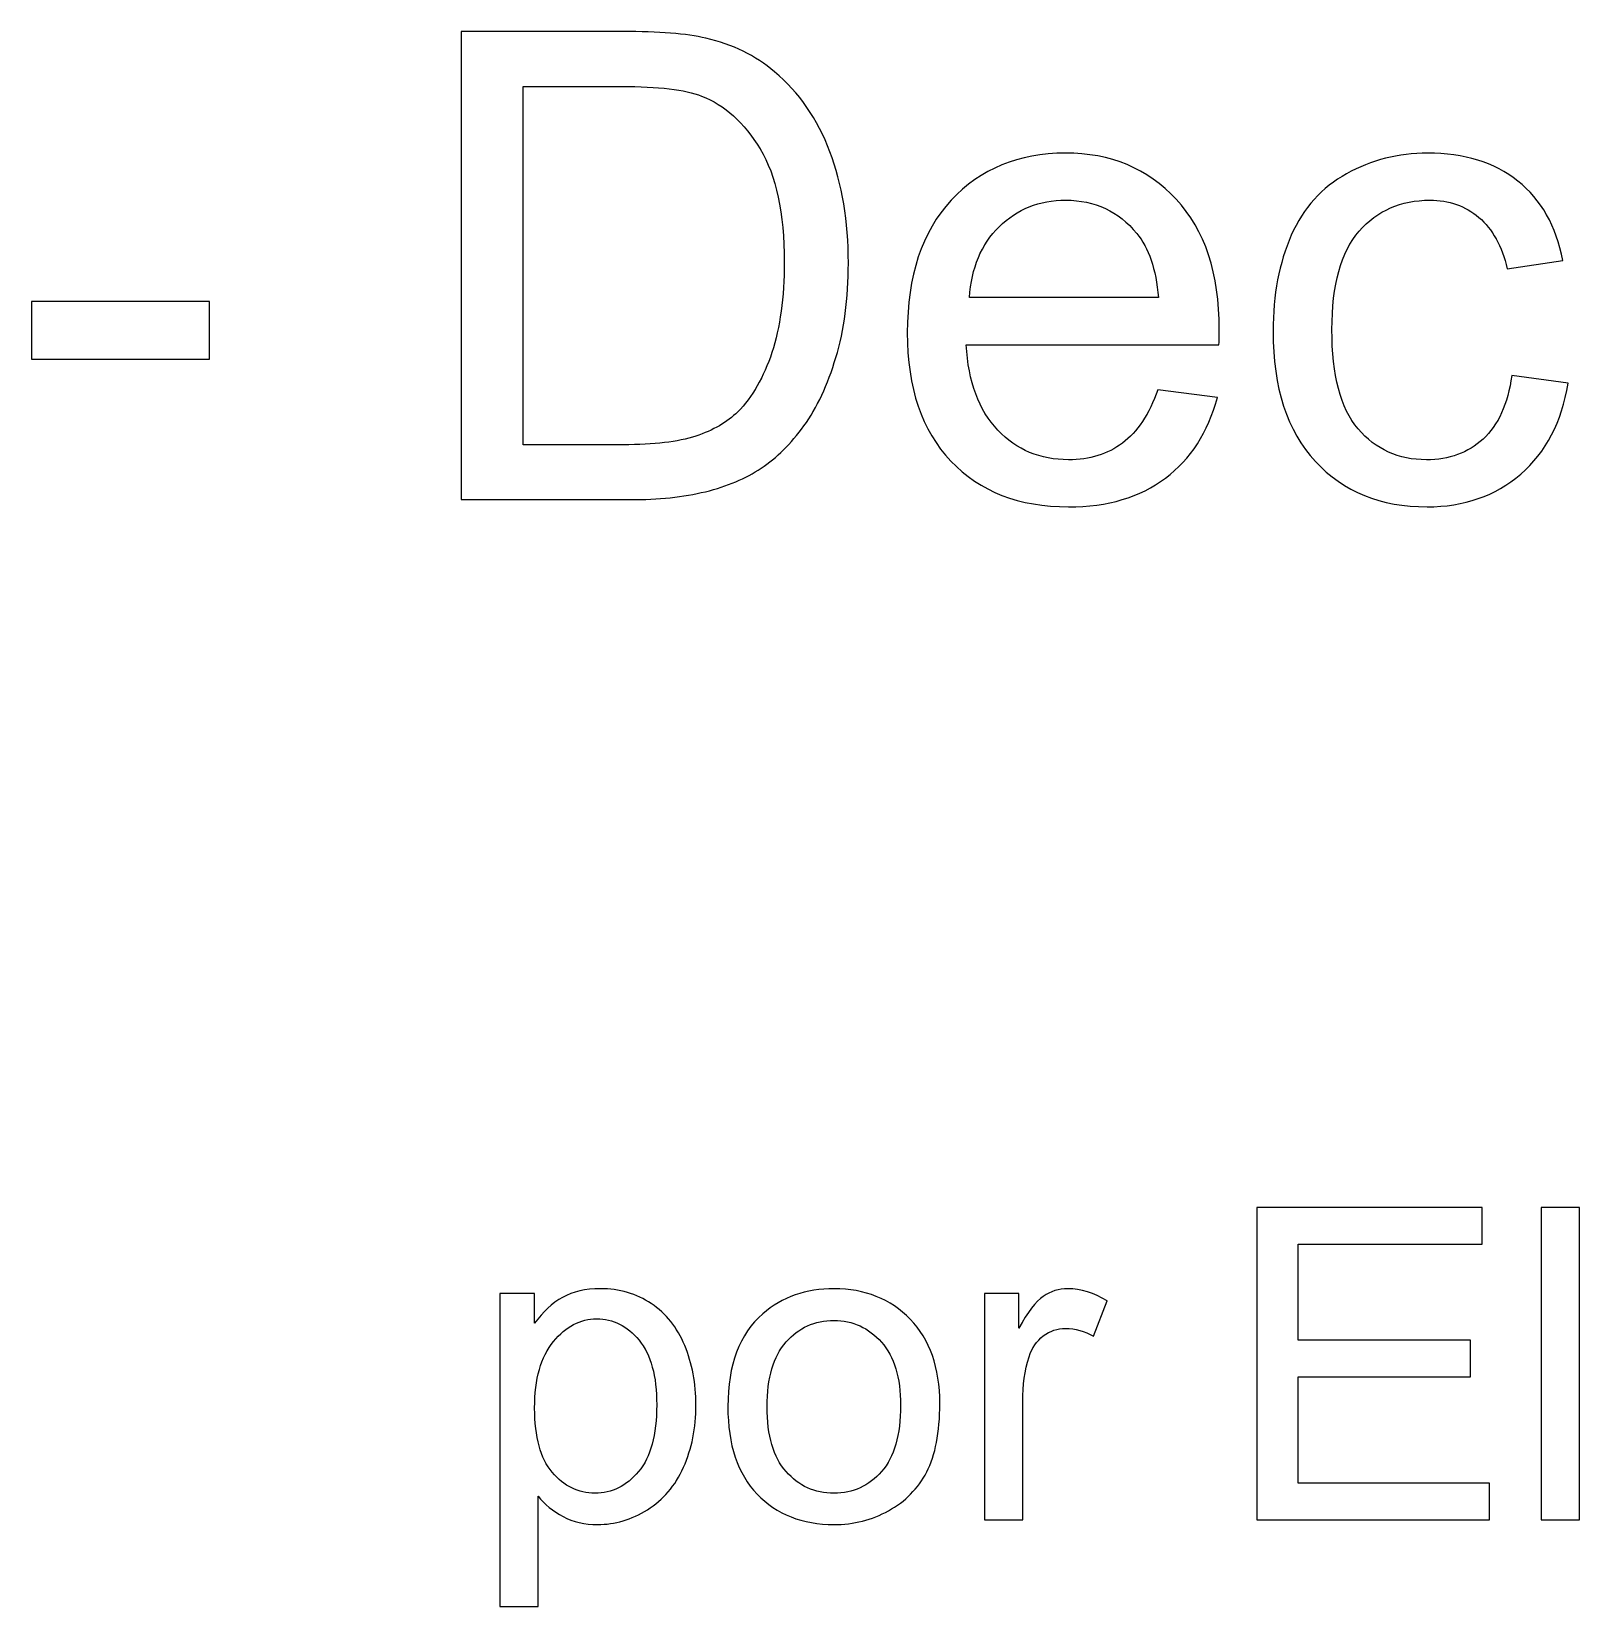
# Model space of a CAD drawing. Header units: millimetres. Extents: x -494 to 494, y -418 to 418.
# Drawn here: x -395.51 to -365.46, y -392.49 to -361.9 of the extents above; entities that cross this region are included whole.
import ezdxf

# ---------------------------------------------------------------- set-up
doc = ezdxf.new("R2010")
doc.units = ezdxf.units.MM
doc.header["$MEASUREMENT"] = 0

msp = doc.modelspace()

# ---------------------------------------------------------------- linework, layer by layer
at = {"color": 250}
for points, knots in [([(-387.1717, -370.9889), (-387.1717, -370.9889), (-387.1717, -361.8957), (-387.1717, -361.8957), (-387.1717, -361.8957), (-387.1717, -361.8957), (-384.039, -361.8957), (-384.039, -361.8957), (-384.039, -361.8957), (-383.3321, -361.8957), (-382.7923, -361.938), (-382.4198, -362.0248), (-382.4198, -362.0248), (-381.8991, -362.1455), (-381.4546, -362.3635), (-381.0863, -362.6767), (-381.0863, -362.6767), (-380.6058, -363.0831), (-380.2481, -363.5996), (-380.011, -364.2304), (-380.011, -364.2304), (-379.7718, -364.8611), (-379.6533, -365.5829), (-379.6533, -366.3936), (-379.6533, -366.3936), (-379.6533, -367.0836), (-379.7337, -367.6954), (-379.8946, -368.2288), (-379.8946, -368.2288), (-380.0555, -368.7622), (-380.2629, -369.2045), (-380.5148, -369.5538), (-380.5148, -369.5538), (-380.7688, -369.903), (-381.0439, -370.1782), (-381.3445, -370.3772), (-381.3445, -370.3772), (-381.643, -370.5783), (-382.0049, -370.7307), (-382.4282, -370.8344), (-382.4282, -370.8344), (-382.8537, -370.9381), (-383.3405, -370.9889), (-383.8909, -370.9889), (-383.8909, -370.9889), (-383.8909, -370.9889), (-387.1717, -370.9889), (-387.1717, -370.9889)], [0, 0, 0, 0, 0.0769231, 0.0769231, 0.0769231, 0.0769231, 0.1538462, 0.1538462, 0.1538462, 0.1538462, 0.2307692, 0.2307692, 0.2307692, 0.2307692, 0.3076923, 0.3076923, 0.3076923, 0.3076923, 0.3846154, 0.3846154, 0.3846154, 0.3846154, 0.4615385, 0.4615385, 0.4615385, 0.4615385, 0.5384615, 0.5384615, 0.5384615, 0.5384615, 0.6153846, 0.6153846, 0.6153846, 0.6153846, 0.6923077, 0.6923077, 0.6923077, 0.6923077, 0.7692308, 0.7692308, 0.7692308, 0.7692308, 0.8461538, 0.8461538, 0.8461538, 0.8461538, 1, 1, 1, 1]), ([(-385.9652, -369.9221), (-385.9652, -369.9221), (-384.0263, -369.9221), (-384.0263, -369.9221), (-384.0263, -369.9221), (-383.4273, -369.9221), (-382.9574, -369.8671), (-382.6166, -369.7549), (-382.6166, -369.7549), (-382.2758, -369.6427), (-382.0049, -369.4861), (-381.8017, -369.2829), (-381.8017, -369.2829), (-381.5181, -368.9971), (-381.2958, -368.6119), (-381.1371, -368.1293), (-381.1371, -368.1293), (-380.9783, -367.6467), (-380.8979, -367.0625), (-380.8979, -366.3746), (-380.8979, -366.3746), (-380.8979, -365.4221), (-381.0545, -364.6897), (-381.3657, -364.1775), (-381.3657, -364.1775), (-381.6768, -363.6652), (-382.0557, -363.3223), (-382.5023, -363.1488), (-382.5023, -363.1488), (-382.8241, -363.0239), (-383.3426, -362.9625), (-384.0581, -362.9625), (-384.0581, -362.9625), (-384.0581, -362.9625), (-385.9652, -362.9625), (-385.9652, -362.9625), (-385.9652, -362.9625), (-385.9652, -362.9625), (-385.9652, -369.9221), (-385.9652, -369.9221)], [0, 0, 0, 0, 0.0909091, 0.0909091, 0.0909091, 0.0909091, 0.1818182, 0.1818182, 0.1818182, 0.1818182, 0.2727273, 0.2727273, 0.2727273, 0.2727273, 0.3636364, 0.3636364, 0.3636364, 0.3636364, 0.4545455, 0.4545455, 0.4545455, 0.4545455, 0.5454545, 0.5454545, 0.5454545, 0.5454545, 0.6363636, 0.6363636, 0.6363636, 0.6363636, 0.7272727, 0.7272727, 0.7272727, 0.7272727, 0.8181818, 0.8181818, 0.8181818, 0.8181818, 1, 1, 1, 1]), ([(-373.6441, -368.8553), (-373.6441, -368.8553), (-372.4884, -369.0077), (-372.4884, -369.0077), (-372.4884, -369.0077), (-372.6683, -369.6787), (-373.0049, -370.2015), (-373.4959, -370.5719), (-373.4959, -370.5719), (-373.987, -370.9423), (-374.6135, -371.1286), (-375.3776, -371.1286), (-375.3776, -371.1286), (-376.3386, -371.1286), (-377.1006, -370.8323), (-377.6636, -370.2396), (-377.6636, -370.2396), (-378.2267, -369.649), (-378.5082, -368.8172), (-378.5082, -367.7483), (-378.5082, -367.7483), (-378.5082, -366.6434), (-378.2246, -365.784), (-377.6552, -365.1744), (-377.6552, -365.1744), (-377.0858, -364.5627), (-376.3471, -364.2579), (-375.439, -364.2579), (-375.439, -364.2579), (-374.5606, -364.2579), (-373.8431, -364.5563), (-373.2864, -365.1554), (-373.2864, -365.1554), (-372.7297, -365.7544), (-372.4503, -366.5968), (-372.4503, -367.6827), (-372.4503, -367.6827), (-372.4503, -367.7483), (-372.4524, -367.8478), (-372.4566, -367.979), (-372.4566, -367.979), (-372.4566, -367.979), (-377.3652, -367.979), (-377.3652, -367.979), (-377.3652, -367.979), (-377.3229, -368.7008), (-377.1197, -369.2553), (-376.7514, -369.6385), (-376.7514, -369.6385), (-376.3852, -370.0216), (-375.9259, -370.2142), (-375.3776, -370.2142), (-375.3776, -370.2142), (-374.9691, -370.2142), (-374.6199, -370.1062), (-374.332, -369.8903), (-374.332, -369.8903), (-374.042, -369.6744), (-373.8134, -369.3294), (-373.6441, -368.8553)], [0, 0, 0, 0, 0.0625, 0.0625, 0.0625, 0.0625, 0.125, 0.125, 0.125, 0.125, 0.1875, 0.1875, 0.1875, 0.1875, 0.25, 0.25, 0.25, 0.25, 0.3125, 0.3125, 0.3125, 0.3125, 0.375, 0.375, 0.375, 0.375, 0.4375, 0.4375, 0.4375, 0.4375, 0.5, 0.5, 0.5, 0.5, 0.5625, 0.5625, 0.5625, 0.5625, 0.625, 0.625, 0.625, 0.625, 0.6875, 0.6875, 0.6875, 0.6875, 0.75, 0.75, 0.75, 0.75, 0.8125, 0.8125, 0.8125, 0.8125, 0.875, 0.875, 0.875, 0.875, 1, 1, 1, 1]), ([(-366.7713, -368.5759), (-366.7713, -368.5759), (-365.6791, -368.7283), (-365.6791, -368.7283), (-365.6791, -368.7283), (-365.7997, -369.4797), (-366.1045, -370.066), (-366.5977, -370.4915), (-366.5977, -370.4915), (-367.0909, -370.9169), (-367.6984, -371.1286), (-368.4159, -371.1286), (-368.4159, -371.1286), (-369.3155, -371.1286), (-370.0394, -370.8344), (-370.5855, -370.2459), (-370.5855, -370.2459), (-371.1337, -369.6575), (-371.4068, -368.8151), (-371.4068, -367.7186), (-371.4068, -367.7186), (-371.4068, -367.0074), (-371.2883, -366.3873), (-371.0533, -365.8539), (-371.0533, -365.8539), (-370.8184, -365.3226), (-370.4606, -364.9225), (-369.978, -364.6579), (-369.978, -364.6579), (-369.4976, -364.3912), (-368.9747, -364.2579), (-368.4075, -364.2579), (-368.4075, -364.2579), (-367.6942, -364.2579), (-367.1078, -364.4378), (-366.6549, -364.7998), (-366.6549, -364.7998), (-366.1998, -365.1617), (-365.9077, -365.6761), (-365.7807, -366.3407), (-365.7807, -366.3407), (-365.7807, -366.3407), (-366.8602, -366.5058), (-366.8602, -366.5058), (-366.8602, -366.5058), (-366.9639, -366.0634), (-367.1459, -365.7311), (-367.4105, -365.5067), (-367.4105, -365.5067), (-367.673, -365.2845), (-367.9905, -365.1723), (-368.363, -365.1723), (-368.363, -365.1723), (-368.9261, -365.1723), (-369.3833, -365.3734), (-369.7367, -365.7755), (-369.7367, -365.7755), (-370.0881, -366.1798), (-370.2638, -366.8148), (-370.2638, -367.6869), (-370.2638, -367.6869), (-370.2638, -368.5717), (-370.0945, -369.213), (-369.7558, -369.6131), (-369.7558, -369.6131), (-369.415, -370.0131), (-368.9726, -370.2142), (-368.4286, -370.2142), (-368.4286, -370.2142), (-367.9884, -370.2142), (-367.6222, -370.0808), (-367.3301, -369.812), (-367.3301, -369.812), (-367.0359, -369.5453), (-366.8496, -369.1326), (-366.7713, -368.5759)], [0, 0, 0, 0, 0.05, 0.05, 0.05, 0.05, 0.1, 0.1, 0.1, 0.1, 0.15, 0.15, 0.15, 0.15, 0.2, 0.2, 0.2, 0.2, 0.25, 0.25, 0.25, 0.25, 0.3, 0.3, 0.3, 0.3, 0.35, 0.35, 0.35, 0.35, 0.4, 0.4, 0.4, 0.4, 0.45, 0.45, 0.45, 0.45, 0.5, 0.5, 0.5, 0.5, 0.55, 0.55, 0.55, 0.55, 0.6, 0.6, 0.6, 0.6, 0.65, 0.65, 0.65, 0.65, 0.7, 0.7, 0.7, 0.7, 0.75, 0.75, 0.75, 0.75, 0.8, 0.8, 0.8, 0.8, 0.85, 0.85, 0.85, 0.85, 0.9, 0.9, 0.9, 0.9, 1, 1, 1, 1]), ([(-377.3017, -367.0646), (-377.3017, -367.0646), (-373.6314, -367.0646), (-373.6314, -367.0646), (-373.6314, -367.0646), (-373.6801, -366.51), (-373.8219, -366.0952), (-374.0526, -365.8179), (-374.0526, -365.8179), (-374.4061, -365.3882), (-374.8675, -365.1723), (-375.4327, -365.1723), (-375.4327, -365.1723), (-375.9449, -365.1723), (-376.3746, -365.3437), (-376.7238, -365.6866), (-376.7238, -365.6866), (-377.071, -366.0295), (-377.2636, -366.4889), (-377.3017, -367.0646)], [0, 0, 0, 0, 0.1666667, 0.1666667, 0.1666667, 0.1666667, 0.3333333, 0.3333333, 0.3333333, 0.3333333, 0.5, 0.5, 0.5, 0.5, 0.6666667, 0.6666667, 0.6666667, 0.6666667, 1, 1, 1, 1]), ([(-395.5135, -368.2584), (-395.5135, -368.2584), (-395.5135, -367.1408), (-395.5135, -367.1408), (-395.5135, -367.1408), (-395.5135, -367.1408), (-392.0591, -367.1408), (-392.0591, -367.1408), (-392.0591, -367.1408), (-392.0591, -367.1408), (-392.0591, -368.2584), (-392.0591, -368.2584), (-392.0591, -368.2584), (-392.0591, -368.2584), (-395.5135, -368.2584), (-395.5135, -368.2584)], [0, 0, 0, 0, 0.2, 0.2, 0.2, 0.2, 0.4, 0.4, 0.4, 0.4, 0.6, 0.6, 0.6, 0.6, 1, 1, 1, 1]), ([(-371.7221, -390.803), (-371.7221, -390.803), (-371.7221, -384.7408), (-371.7221, -384.7408), (-371.7221, -384.7408), (-371.7221, -384.7408), (-367.3448, -384.7408), (-367.3448, -384.7408), (-367.3448, -384.7408), (-367.3448, -384.7408), (-367.3448, -385.452), (-367.3448, -385.452), (-367.3448, -385.452), (-367.3448, -385.452), (-370.9178, -385.452), (-370.9178, -385.452), (-370.9178, -385.452), (-370.9178, -385.452), (-370.9178, -387.3147), (-370.9178, -387.3147), (-370.9178, -387.3147), (-370.9178, -387.3147), (-367.5734, -387.3147), (-367.5734, -387.3147), (-367.5734, -387.3147), (-367.5734, -387.3147), (-367.5734, -388.0259), (-367.5734, -388.0259), (-367.5734, -388.0259), (-367.5734, -388.0259), (-370.9178, -388.0259), (-370.9178, -388.0259), (-370.9178, -388.0259), (-370.9178, -388.0259), (-370.9178, -390.0918), (-370.9178, -390.0918), (-370.9178, -390.0918), (-370.9178, -390.0918), (-367.2009, -390.0918), (-367.2009, -390.0918), (-367.2009, -390.0918), (-367.2009, -390.0918), (-367.2009, -390.803), (-367.2009, -390.803), (-367.2009, -390.803), (-367.2009, -390.803), (-371.7221, -390.803), (-371.7221, -390.803)], [0, 0, 0, 0, 0.0769231, 0.0769231, 0.0769231, 0.0769231, 0.1538462, 0.1538462, 0.1538462, 0.1538462, 0.2307692, 0.2307692, 0.2307692, 0.2307692, 0.3076923, 0.3076923, 0.3076923, 0.3076923, 0.3846154, 0.3846154, 0.3846154, 0.3846154, 0.4615385, 0.4615385, 0.4615385, 0.4615385, 0.5384615, 0.5384615, 0.5384615, 0.5384615, 0.6153846, 0.6153846, 0.6153846, 0.6153846, 0.6923077, 0.6923077, 0.6923077, 0.6923077, 0.7692308, 0.7692308, 0.7692308, 0.7692308, 0.8461538, 0.8461538, 0.8461538, 0.8461538, 1, 1, 1, 1]), ([(-366.2018, -390.803), (-366.2018, -390.803), (-366.2018, -384.7408), (-366.2018, -384.7408), (-366.2018, -384.7408), (-366.2018, -384.7408), (-365.4568, -384.7408), (-365.4568, -384.7408), (-365.4568, -384.7408), (-365.4568, -384.7408), (-365.4568, -390.803), (-365.4568, -390.803), (-365.4568, -390.803), (-365.4568, -390.803), (-366.2018, -390.803), (-366.2018, -390.803)], [0, 0, 0, 0, 0.2, 0.2, 0.2, 0.2, 0.4, 0.4, 0.4, 0.4, 0.6, 0.6, 0.6, 0.6, 1, 1, 1, 1]), ([(-386.4217, -392.4879), (-386.4217, -392.4879), (-386.4217, -386.4088), (-386.4217, -386.4088), (-386.4217, -386.4088), (-386.4217, -386.4088), (-385.7444, -386.4088), (-385.7444, -386.4088), (-385.7444, -386.4088), (-385.7444, -386.4088), (-385.7444, -386.9859), (-385.7444, -386.9859), (-385.7444, -386.9859), (-385.5849, -386.763), (-385.4043, -386.5951), (-385.2025, -386.4836), (-385.2025, -386.4836), (-385.0021, -386.3721), (-384.758, -386.3156), (-384.4715, -386.3156), (-384.4715, -386.3156), (-384.0962, -386.3156), (-383.766, -386.4116), (-383.4795, -386.6049), (-383.4795, -386.6049), (-383.1931, -386.7968), (-382.9772, -387.0692), (-382.8304, -387.4191), (-382.8304, -387.4191), (-382.6851, -387.7705), (-382.6117, -388.1543), (-382.6117, -388.5734), (-382.6117, -388.5734), (-382.6117, -389.0208), (-382.6921, -389.4243), (-382.853, -389.7842), (-382.853, -389.7842), (-383.0139, -390.1426), (-383.2481, -390.4178), (-383.5557, -390.6097), (-383.5557, -390.6097), (-383.8619, -390.8002), (-384.1851, -390.8961), (-384.5237, -390.8961), (-384.5237, -390.8961), (-384.7721, -390.8961), (-384.9951, -390.8439), (-385.1912, -390.7395), (-385.1912, -390.7395), (-385.3888, -390.6351), (-385.5496, -390.5038), (-385.6766, -390.3444), (-385.6766, -390.3444), (-385.6766, -390.3444), (-385.6766, -392.4879), (-385.6766, -392.4879), (-385.6766, -392.4879), (-385.6766, -392.4879), (-386.4217, -392.4879), (-386.4217, -392.4879)], [0, 0, 0, 0, 0.0625, 0.0625, 0.0625, 0.0625, 0.125, 0.125, 0.125, 0.125, 0.1875, 0.1875, 0.1875, 0.1875, 0.25, 0.25, 0.25, 0.25, 0.3125, 0.3125, 0.3125, 0.3125, 0.375, 0.375, 0.375, 0.375, 0.4375, 0.4375, 0.4375, 0.4375, 0.5, 0.5, 0.5, 0.5, 0.5625, 0.5625, 0.5625, 0.5625, 0.625, 0.625, 0.625, 0.625, 0.6875, 0.6875, 0.6875, 0.6875, 0.75, 0.75, 0.75, 0.75, 0.8125, 0.8125, 0.8125, 0.8125, 0.875, 0.875, 0.875, 0.875, 1, 1, 1, 1]), ([(-381.9922, -388.6059), (-381.9922, -387.7945), (-381.7664, -387.1934), (-381.3135, -386.8025), (-381.3135, -386.8025), (-380.9367, -386.4779), (-380.4752, -386.3156), (-379.932, -386.3156), (-379.932, -386.3156), (-379.3294, -386.3156), (-378.8355, -386.5132), (-378.4517, -386.9083), (-378.4517, -386.9083), (-378.0693, -387.302), (-377.8774, -387.8481), (-377.8774, -388.5438), (-377.8774, -388.5438), (-377.8774, -389.1082), (-377.962, -389.5513), (-378.1314, -389.8745), (-378.1314, -389.8745), (-378.3007, -390.1976), (-378.5477, -390.4488), (-378.8722, -390.628), (-378.8722, -390.628), (-379.1954, -390.8072), (-379.5496, -390.8961), (-379.932, -390.8961), (-379.932, -390.8961), (-380.5472, -390.8961), (-381.0439, -390.7), (-381.4235, -390.3063), (-381.4235, -390.3063), (-381.8031, -389.9126), (-381.9922, -389.3453), (-381.9922, -388.6059)], [0, 0, 0, 0, 0.1, 0.1, 0.1, 0.1, 0.2, 0.2, 0.2, 0.2, 0.3, 0.3, 0.3, 0.3, 0.4, 0.4, 0.4, 0.4, 0.5, 0.5, 0.5, 0.5, 0.6, 0.6, 0.6, 0.6, 0.7, 0.7, 0.7, 0.7, 0.8, 0.8, 0.8, 0.8, 1, 1, 1, 1]), ([(-377.0124, -390.803), (-377.0124, -390.803), (-377.0124, -386.4088), (-377.0124, -386.4088), (-377.0124, -386.4088), (-377.0124, -386.4088), (-376.3435, -386.4088), (-376.3435, -386.4088), (-376.3435, -386.4088), (-376.3435, -386.4088), (-376.3435, -387.0819), (-376.3435, -387.0819), (-376.3435, -387.0819), (-376.1728, -386.77), (-376.0147, -386.564), (-375.8694, -386.4652), (-375.8694, -386.4652), (-375.724, -386.365), (-375.5646, -386.3156), (-375.391, -386.3156), (-375.391, -386.3156), (-375.1398, -386.3156), (-374.8844, -386.3947), (-374.6248, -386.5513), (-374.6248, -386.5513), (-374.6248, -386.5513), (-374.89, -387.2385), (-374.89, -387.2385), (-374.89, -387.2385), (-375.0707, -387.1369), (-375.2513, -387.0861), (-375.4319, -387.0861), (-375.4319, -387.0861), (-375.5942, -387.0861), (-375.7395, -387.1355), (-375.8679, -387.2329), (-375.8679, -387.2329), (-375.9964, -387.3302), (-376.0881, -387.4657), (-376.1431, -387.6393), (-376.1431, -387.6393), (-376.2264, -387.9032), (-376.2673, -388.1924), (-376.2673, -388.5071), (-376.2673, -388.5071), (-376.2673, -388.5071), (-376.2673, -390.803), (-376.2673, -390.803), (-376.2673, -390.803), (-376.2673, -390.803), (-377.0124, -390.803), (-377.0124, -390.803)], [0, 0, 0, 0, 0.0714286, 0.0714286, 0.0714286, 0.0714286, 0.1428571, 0.1428571, 0.1428571, 0.1428571, 0.2142857, 0.2142857, 0.2142857, 0.2142857, 0.2857143, 0.2857143, 0.2857143, 0.2857143, 0.3571429, 0.3571429, 0.3571429, 0.3571429, 0.4285714, 0.4285714, 0.4285714, 0.4285714, 0.5, 0.5, 0.5, 0.5, 0.5714286, 0.5714286, 0.5714286, 0.5714286, 0.6428571, 0.6428571, 0.6428571, 0.6428571, 0.7142857, 0.7142857, 0.7142857, 0.7142857, 0.7857143, 0.7857143, 0.7857143, 0.7857143, 0.8571429, 0.8571429, 0.8571429, 0.8571429, 1, 1, 1, 1]), ([(-385.7444, -388.6327), (-385.7444, -389.1957), (-385.6301, -389.612), (-385.4029, -389.8815), (-385.4029, -389.8815), (-385.1743, -390.1511), (-384.8977, -390.2865), (-384.5731, -390.2865), (-384.5731, -390.2865), (-384.2429, -390.2865), (-383.9607, -390.1468), (-383.7265, -389.8674), (-383.7265, -389.8674), (-383.4908, -389.588), (-383.3737, -389.1562), (-383.3737, -388.5706), (-383.3737, -388.5706), (-383.3737, -388.0118), (-383.488, -387.5941), (-383.718, -387.3161), (-383.718, -387.3161), (-383.948, -387.0381), (-384.2218, -386.8999), (-384.5407, -386.8999), (-384.5407, -386.8999), (-384.8568, -386.8999), (-385.1362, -387.048), (-385.3789, -387.3429), (-385.3789, -387.3429), (-385.623, -387.6393), (-385.7444, -388.0683), (-385.7444, -388.6327)], [0, 0, 0, 0, 0.1111111, 0.1111111, 0.1111111, 0.1111111, 0.2222222, 0.2222222, 0.2222222, 0.2222222, 0.3333333, 0.3333333, 0.3333333, 0.3333333, 0.4444444, 0.4444444, 0.4444444, 0.4444444, 0.5555556, 0.5555556, 0.5555556, 0.5555556, 0.6666667, 0.6666667, 0.6666667, 0.6666667, 0.7777778, 0.7777778, 0.7777778, 0.7777778, 1, 1, 1, 1]), ([(-381.2302, -388.6073), (-381.2302, -389.1689), (-381.1074, -389.5894), (-380.8619, -389.8674), (-380.8619, -389.8674), (-380.6149, -390.1468), (-380.3059, -390.2865), (-379.932, -390.2865), (-379.932, -390.2865), (-379.5623, -390.2865), (-379.2546, -390.1468), (-379.0077, -389.866), (-379.0077, -389.866), (-378.7622, -389.5852), (-378.6394, -389.1576), (-378.6394, -388.5833), (-378.6394, -388.5833), (-378.6394, -388.0414), (-378.7636, -387.6308), (-379.0105, -387.3528), (-379.0105, -387.3528), (-379.2575, -387.0734), (-379.5651, -386.9337), (-379.932, -386.9337), (-379.932, -386.9337), (-380.3059, -386.9337), (-380.6149, -387.072), (-380.8619, -387.35), (-380.8619, -387.35), (-381.1074, -387.628), (-381.2302, -388.0471), (-381.2302, -388.6073)], [0, 0, 0, 0, 0.1111111, 0.1111111, 0.1111111, 0.1111111, 0.2222222, 0.2222222, 0.2222222, 0.2222222, 0.3333333, 0.3333333, 0.3333333, 0.3333333, 0.4444444, 0.4444444, 0.4444444, 0.4444444, 0.5555556, 0.5555556, 0.5555556, 0.5555556, 0.6666667, 0.6666667, 0.6666667, 0.6666667, 0.7777778, 0.7777778, 0.7777778, 0.7777778, 1, 1, 1, 1])]:
    msp.add_open_spline(points, degree=3, knots=knots, dxfattribs=at)
at = {"lineweight": 9}
for points, knots in [([(-387.1717, -370.9889), (-387.1717, -370.9889), (-387.1717, -361.8957), (-387.1717, -361.8957), (-387.1717, -361.8957), (-387.1717, -361.8957), (-384.039, -361.8957), (-384.039, -361.8957), (-384.039, -361.8957), (-383.3321, -361.8957), (-382.7923, -361.938), (-382.4198, -362.0248), (-382.4198, -362.0248), (-381.8991, -362.1455), (-381.4546, -362.3635), (-381.0863, -362.6767), (-381.0863, -362.6767), (-380.6058, -363.0831), (-380.2481, -363.5996), (-380.011, -364.2304), (-380.011, -364.2304), (-379.7718, -364.8611), (-379.6533, -365.5829), (-379.6533, -366.3936), (-379.6533, -366.3936), (-379.6533, -367.0836), (-379.7337, -367.6954), (-379.8946, -368.2288), (-379.8946, -368.2288), (-380.0555, -368.7622), (-380.2629, -369.2045), (-380.5148, -369.5538), (-380.5148, -369.5538), (-380.7688, -369.903), (-381.0439, -370.1782), (-381.3445, -370.3772), (-381.3445, -370.3772), (-381.643, -370.5783), (-382.0049, -370.7307), (-382.4282, -370.8344), (-382.4282, -370.8344), (-382.8537, -370.9381), (-383.3405, -370.9889), (-383.8909, -370.9889), (-383.8909, -370.9889), (-383.8909, -370.9889), (-387.1717, -370.9889), (-387.1717, -370.9889)], [0, 0, 0, 0, 0.0769231, 0.0769231, 0.0769231, 0.0769231, 0.1538462, 0.1538462, 0.1538462, 0.1538462, 0.2307692, 0.2307692, 0.2307692, 0.2307692, 0.3076923, 0.3076923, 0.3076923, 0.3076923, 0.3846154, 0.3846154, 0.3846154, 0.3846154, 0.4615385, 0.4615385, 0.4615385, 0.4615385, 0.5384615, 0.5384615, 0.5384615, 0.5384615, 0.6153846, 0.6153846, 0.6153846, 0.6153846, 0.6923077, 0.6923077, 0.6923077, 0.6923077, 0.7692308, 0.7692308, 0.7692308, 0.7692308, 0.8461538, 0.8461538, 0.8461538, 0.8461538, 1, 1, 1, 1]), ([(-385.9652, -369.9221), (-385.9652, -369.9221), (-384.0263, -369.9221), (-384.0263, -369.9221), (-384.0263, -369.9221), (-383.4273, -369.9221), (-382.9574, -369.8671), (-382.6166, -369.7549), (-382.6166, -369.7549), (-382.2758, -369.6427), (-382.0049, -369.4861), (-381.8017, -369.2829), (-381.8017, -369.2829), (-381.5181, -368.9971), (-381.2958, -368.6119), (-381.1371, -368.1293), (-381.1371, -368.1293), (-380.9783, -367.6467), (-380.8979, -367.0625), (-380.8979, -366.3746), (-380.8979, -366.3746), (-380.8979, -365.4221), (-381.0545, -364.6897), (-381.3657, -364.1775), (-381.3657, -364.1775), (-381.6768, -363.6652), (-382.0557, -363.3223), (-382.5023, -363.1488), (-382.5023, -363.1488), (-382.8241, -363.0239), (-383.3426, -362.9625), (-384.0581, -362.9625), (-384.0581, -362.9625), (-384.0581, -362.9625), (-385.9652, -362.9625), (-385.9652, -362.9625), (-385.9652, -362.9625), (-385.9652, -362.9625), (-385.9652, -369.9221), (-385.9652, -369.9221)], [0, 0, 0, 0, 0.0909091, 0.0909091, 0.0909091, 0.0909091, 0.1818182, 0.1818182, 0.1818182, 0.1818182, 0.2727273, 0.2727273, 0.2727273, 0.2727273, 0.3636364, 0.3636364, 0.3636364, 0.3636364, 0.4545455, 0.4545455, 0.4545455, 0.4545455, 0.5454545, 0.5454545, 0.5454545, 0.5454545, 0.6363636, 0.6363636, 0.6363636, 0.6363636, 0.7272727, 0.7272727, 0.7272727, 0.7272727, 0.8181818, 0.8181818, 0.8181818, 0.8181818, 1, 1, 1, 1]), ([(-373.6441, -368.8553), (-373.6441, -368.8553), (-372.4884, -369.0077), (-372.4884, -369.0077), (-372.4884, -369.0077), (-372.6683, -369.6787), (-373.0049, -370.2015), (-373.4959, -370.5719), (-373.4959, -370.5719), (-373.987, -370.9423), (-374.6135, -371.1286), (-375.3776, -371.1286), (-375.3776, -371.1286), (-376.3386, -371.1286), (-377.1006, -370.8323), (-377.6636, -370.2396), (-377.6636, -370.2396), (-378.2267, -369.649), (-378.5082, -368.8172), (-378.5082, -367.7483), (-378.5082, -367.7483), (-378.5082, -366.6434), (-378.2246, -365.784), (-377.6552, -365.1744), (-377.6552, -365.1744), (-377.0858, -364.5627), (-376.3471, -364.2579), (-375.439, -364.2579), (-375.439, -364.2579), (-374.5606, -364.2579), (-373.8431, -364.5563), (-373.2864, -365.1554), (-373.2864, -365.1554), (-372.7297, -365.7544), (-372.4503, -366.5968), (-372.4503, -367.6827), (-372.4503, -367.6827), (-372.4503, -367.7483), (-372.4524, -367.8478), (-372.4566, -367.979), (-372.4566, -367.979), (-372.4566, -367.979), (-377.3652, -367.979), (-377.3652, -367.979), (-377.3652, -367.979), (-377.3229, -368.7008), (-377.1197, -369.2553), (-376.7514, -369.6385), (-376.7514, -369.6385), (-376.3852, -370.0216), (-375.9259, -370.2142), (-375.3776, -370.2142), (-375.3776, -370.2142), (-374.9691, -370.2142), (-374.6199, -370.1062), (-374.332, -369.8903), (-374.332, -369.8903), (-374.042, -369.6744), (-373.8134, -369.3294), (-373.6441, -368.8553)], [0, 0, 0, 0, 0.0625, 0.0625, 0.0625, 0.0625, 0.125, 0.125, 0.125, 0.125, 0.1875, 0.1875, 0.1875, 0.1875, 0.25, 0.25, 0.25, 0.25, 0.3125, 0.3125, 0.3125, 0.3125, 0.375, 0.375, 0.375, 0.375, 0.4375, 0.4375, 0.4375, 0.4375, 0.5, 0.5, 0.5, 0.5, 0.5625, 0.5625, 0.5625, 0.5625, 0.625, 0.625, 0.625, 0.625, 0.6875, 0.6875, 0.6875, 0.6875, 0.75, 0.75, 0.75, 0.75, 0.8125, 0.8125, 0.8125, 0.8125, 0.875, 0.875, 0.875, 0.875, 1, 1, 1, 1]), ([(-366.7713, -368.5759), (-366.7713, -368.5759), (-365.6791, -368.7283), (-365.6791, -368.7283), (-365.6791, -368.7283), (-365.7997, -369.4797), (-366.1045, -370.066), (-366.5977, -370.4915), (-366.5977, -370.4915), (-367.0909, -370.9169), (-367.6984, -371.1286), (-368.4159, -371.1286), (-368.4159, -371.1286), (-369.3155, -371.1286), (-370.0394, -370.8344), (-370.5855, -370.2459), (-370.5855, -370.2459), (-371.1337, -369.6575), (-371.4068, -368.8151), (-371.4068, -367.7186), (-371.4068, -367.7186), (-371.4068, -367.0074), (-371.2883, -366.3873), (-371.0533, -365.8539), (-371.0533, -365.8539), (-370.8184, -365.3226), (-370.4606, -364.9225), (-369.978, -364.6579), (-369.978, -364.6579), (-369.4976, -364.3912), (-368.9747, -364.2579), (-368.4075, -364.2579), (-368.4075, -364.2579), (-367.6942, -364.2579), (-367.1078, -364.4378), (-366.6549, -364.7998), (-366.6549, -364.7998), (-366.1998, -365.1617), (-365.9077, -365.6761), (-365.7807, -366.3407), (-365.7807, -366.3407), (-365.7807, -366.3407), (-366.8602, -366.5058), (-366.8602, -366.5058), (-366.8602, -366.5058), (-366.9639, -366.0634), (-367.1459, -365.7311), (-367.4105, -365.5067), (-367.4105, -365.5067), (-367.673, -365.2845), (-367.9905, -365.1723), (-368.363, -365.1723), (-368.363, -365.1723), (-368.9261, -365.1723), (-369.3833, -365.3734), (-369.7367, -365.7755), (-369.7367, -365.7755), (-370.0881, -366.1798), (-370.2638, -366.8148), (-370.2638, -367.6869), (-370.2638, -367.6869), (-370.2638, -368.5717), (-370.0945, -369.213), (-369.7558, -369.6131), (-369.7558, -369.6131), (-369.415, -370.0131), (-368.9726, -370.2142), (-368.4286, -370.2142), (-368.4286, -370.2142), (-367.9884, -370.2142), (-367.6222, -370.0808), (-367.3301, -369.812), (-367.3301, -369.812), (-367.0359, -369.5453), (-366.8496, -369.1326), (-366.7713, -368.5759)], [0, 0, 0, 0, 0.05, 0.05, 0.05, 0.05, 0.1, 0.1, 0.1, 0.1, 0.15, 0.15, 0.15, 0.15, 0.2, 0.2, 0.2, 0.2, 0.25, 0.25, 0.25, 0.25, 0.3, 0.3, 0.3, 0.3, 0.35, 0.35, 0.35, 0.35, 0.4, 0.4, 0.4, 0.4, 0.45, 0.45, 0.45, 0.45, 0.5, 0.5, 0.5, 0.5, 0.55, 0.55, 0.55, 0.55, 0.6, 0.6, 0.6, 0.6, 0.65, 0.65, 0.65, 0.65, 0.7, 0.7, 0.7, 0.7, 0.75, 0.75, 0.75, 0.75, 0.8, 0.8, 0.8, 0.8, 0.85, 0.85, 0.85, 0.85, 0.9, 0.9, 0.9, 0.9, 1, 1, 1, 1]), ([(-377.3017, -367.0646), (-377.3017, -367.0646), (-373.6314, -367.0646), (-373.6314, -367.0646), (-373.6314, -367.0646), (-373.6801, -366.51), (-373.8219, -366.0952), (-374.0526, -365.8179), (-374.0526, -365.8179), (-374.4061, -365.3882), (-374.8675, -365.1723), (-375.4327, -365.1723), (-375.4327, -365.1723), (-375.9449, -365.1723), (-376.3746, -365.3437), (-376.7238, -365.6866), (-376.7238, -365.6866), (-377.071, -366.0295), (-377.2636, -366.4889), (-377.3017, -367.0646)], [0, 0, 0, 0, 0.1666667, 0.1666667, 0.1666667, 0.1666667, 0.3333333, 0.3333333, 0.3333333, 0.3333333, 0.5, 0.5, 0.5, 0.5, 0.6666667, 0.6666667, 0.6666667, 0.6666667, 1, 1, 1, 1]), ([(-395.5135, -368.2584), (-395.5135, -368.2584), (-395.5135, -367.1408), (-395.5135, -367.1408), (-395.5135, -367.1408), (-395.5135, -367.1408), (-392.0591, -367.1408), (-392.0591, -367.1408), (-392.0591, -367.1408), (-392.0591, -367.1408), (-392.0591, -368.2584), (-392.0591, -368.2584), (-392.0591, -368.2584), (-392.0591, -368.2584), (-395.5135, -368.2584), (-395.5135, -368.2584)], [0, 0, 0, 0, 0.2, 0.2, 0.2, 0.2, 0.4, 0.4, 0.4, 0.4, 0.6, 0.6, 0.6, 0.6, 1, 1, 1, 1]), ([(-371.7221, -390.803), (-371.7221, -390.803), (-371.7221, -384.7408), (-371.7221, -384.7408), (-371.7221, -384.7408), (-371.7221, -384.7408), (-367.3448, -384.7408), (-367.3448, -384.7408), (-367.3448, -384.7408), (-367.3448, -384.7408), (-367.3448, -385.452), (-367.3448, -385.452), (-367.3448, -385.452), (-367.3448, -385.452), (-370.9178, -385.452), (-370.9178, -385.452), (-370.9178, -385.452), (-370.9178, -385.452), (-370.9178, -387.3147), (-370.9178, -387.3147), (-370.9178, -387.3147), (-370.9178, -387.3147), (-367.5734, -387.3147), (-367.5734, -387.3147), (-367.5734, -387.3147), (-367.5734, -387.3147), (-367.5734, -388.0259), (-367.5734, -388.0259), (-367.5734, -388.0259), (-367.5734, -388.0259), (-370.9178, -388.0259), (-370.9178, -388.0259), (-370.9178, -388.0259), (-370.9178, -388.0259), (-370.9178, -390.0918), (-370.9178, -390.0918), (-370.9178, -390.0918), (-370.9178, -390.0918), (-367.2009, -390.0918), (-367.2009, -390.0918), (-367.2009, -390.0918), (-367.2009, -390.0918), (-367.2009, -390.803), (-367.2009, -390.803), (-367.2009, -390.803), (-367.2009, -390.803), (-371.7221, -390.803), (-371.7221, -390.803)], [0, 0, 0, 0, 0.0769231, 0.0769231, 0.0769231, 0.0769231, 0.1538462, 0.1538462, 0.1538462, 0.1538462, 0.2307692, 0.2307692, 0.2307692, 0.2307692, 0.3076923, 0.3076923, 0.3076923, 0.3076923, 0.3846154, 0.3846154, 0.3846154, 0.3846154, 0.4615385, 0.4615385, 0.4615385, 0.4615385, 0.5384615, 0.5384615, 0.5384615, 0.5384615, 0.6153846, 0.6153846, 0.6153846, 0.6153846, 0.6923077, 0.6923077, 0.6923077, 0.6923077, 0.7692308, 0.7692308, 0.7692308, 0.7692308, 0.8461538, 0.8461538, 0.8461538, 0.8461538, 1, 1, 1, 1]), ([(-366.2018, -390.803), (-366.2018, -390.803), (-366.2018, -384.7408), (-366.2018, -384.7408), (-366.2018, -384.7408), (-366.2018, -384.7408), (-365.4568, -384.7408), (-365.4568, -384.7408), (-365.4568, -384.7408), (-365.4568, -384.7408), (-365.4568, -390.803), (-365.4568, -390.803), (-365.4568, -390.803), (-365.4568, -390.803), (-366.2018, -390.803), (-366.2018, -390.803)], [0, 0, 0, 0, 0.2, 0.2, 0.2, 0.2, 0.4, 0.4, 0.4, 0.4, 0.6, 0.6, 0.6, 0.6, 1, 1, 1, 1]), ([(-386.4217, -392.4879), (-386.4217, -392.4879), (-386.4217, -386.4088), (-386.4217, -386.4088), (-386.4217, -386.4088), (-386.4217, -386.4088), (-385.7444, -386.4088), (-385.7444, -386.4088), (-385.7444, -386.4088), (-385.7444, -386.4088), (-385.7444, -386.9859), (-385.7444, -386.9859), (-385.7444, -386.9859), (-385.5849, -386.763), (-385.4043, -386.5951), (-385.2025, -386.4836), (-385.2025, -386.4836), (-385.0021, -386.3721), (-384.758, -386.3156), (-384.4715, -386.3156), (-384.4715, -386.3156), (-384.0962, -386.3156), (-383.766, -386.4116), (-383.4795, -386.6049), (-383.4795, -386.6049), (-383.1931, -386.7968), (-382.9772, -387.0692), (-382.8304, -387.4191), (-382.8304, -387.4191), (-382.6851, -387.7705), (-382.6117, -388.1543), (-382.6117, -388.5734), (-382.6117, -388.5734), (-382.6117, -389.0208), (-382.6921, -389.4243), (-382.853, -389.7842), (-382.853, -389.7842), (-383.0139, -390.1426), (-383.2481, -390.4178), (-383.5557, -390.6097), (-383.5557, -390.6097), (-383.8619, -390.8002), (-384.1851, -390.8961), (-384.5237, -390.8961), (-384.5237, -390.8961), (-384.7721, -390.8961), (-384.9951, -390.8439), (-385.1912, -390.7395), (-385.1912, -390.7395), (-385.3888, -390.6351), (-385.5496, -390.5038), (-385.6766, -390.3444), (-385.6766, -390.3444), (-385.6766, -390.3444), (-385.6766, -392.4879), (-385.6766, -392.4879), (-385.6766, -392.4879), (-385.6766, -392.4879), (-386.4217, -392.4879), (-386.4217, -392.4879)], [0, 0, 0, 0, 0.0625, 0.0625, 0.0625, 0.0625, 0.125, 0.125, 0.125, 0.125, 0.1875, 0.1875, 0.1875, 0.1875, 0.25, 0.25, 0.25, 0.25, 0.3125, 0.3125, 0.3125, 0.3125, 0.375, 0.375, 0.375, 0.375, 0.4375, 0.4375, 0.4375, 0.4375, 0.5, 0.5, 0.5, 0.5, 0.5625, 0.5625, 0.5625, 0.5625, 0.625, 0.625, 0.625, 0.625, 0.6875, 0.6875, 0.6875, 0.6875, 0.75, 0.75, 0.75, 0.75, 0.8125, 0.8125, 0.8125, 0.8125, 0.875, 0.875, 0.875, 0.875, 1, 1, 1, 1]), ([(-381.9922, -388.6059), (-381.9922, -387.7945), (-381.7664, -387.1934), (-381.3135, -386.8025), (-381.3135, -386.8025), (-380.9367, -386.4779), (-380.4752, -386.3156), (-379.932, -386.3156), (-379.932, -386.3156), (-379.3294, -386.3156), (-378.8355, -386.5132), (-378.4517, -386.9083), (-378.4517, -386.9083), (-378.0693, -387.302), (-377.8774, -387.8481), (-377.8774, -388.5438), (-377.8774, -388.5438), (-377.8774, -389.1082), (-377.962, -389.5513), (-378.1314, -389.8745), (-378.1314, -389.8745), (-378.3007, -390.1976), (-378.5477, -390.4488), (-378.8722, -390.628), (-378.8722, -390.628), (-379.1954, -390.8072), (-379.5496, -390.8961), (-379.932, -390.8961), (-379.932, -390.8961), (-380.5472, -390.8961), (-381.0439, -390.7), (-381.4235, -390.3063), (-381.4235, -390.3063), (-381.8031, -389.9126), (-381.9922, -389.3453), (-381.9922, -388.6059)], [0, 0, 0, 0, 0.1, 0.1, 0.1, 0.1, 0.2, 0.2, 0.2, 0.2, 0.3, 0.3, 0.3, 0.3, 0.4, 0.4, 0.4, 0.4, 0.5, 0.5, 0.5, 0.5, 0.6, 0.6, 0.6, 0.6, 0.7, 0.7, 0.7, 0.7, 0.8, 0.8, 0.8, 0.8, 1, 1, 1, 1]), ([(-377.0124, -390.803), (-377.0124, -390.803), (-377.0124, -386.4088), (-377.0124, -386.4088), (-377.0124, -386.4088), (-377.0124, -386.4088), (-376.3435, -386.4088), (-376.3435, -386.4088), (-376.3435, -386.4088), (-376.3435, -386.4088), (-376.3435, -387.0819), (-376.3435, -387.0819), (-376.3435, -387.0819), (-376.1728, -386.77), (-376.0147, -386.564), (-375.8694, -386.4652), (-375.8694, -386.4652), (-375.724, -386.365), (-375.5646, -386.3156), (-375.391, -386.3156), (-375.391, -386.3156), (-375.1398, -386.3156), (-374.8844, -386.3947), (-374.6248, -386.5513), (-374.6248, -386.5513), (-374.6248, -386.5513), (-374.89, -387.2385), (-374.89, -387.2385), (-374.89, -387.2385), (-375.0707, -387.1369), (-375.2513, -387.0861), (-375.4319, -387.0861), (-375.4319, -387.0861), (-375.5942, -387.0861), (-375.7395, -387.1355), (-375.8679, -387.2329), (-375.8679, -387.2329), (-375.9964, -387.3302), (-376.0881, -387.4657), (-376.1431, -387.6393), (-376.1431, -387.6393), (-376.2264, -387.9032), (-376.2673, -388.1924), (-376.2673, -388.5071), (-376.2673, -388.5071), (-376.2673, -388.5071), (-376.2673, -390.803), (-376.2673, -390.803), (-376.2673, -390.803), (-376.2673, -390.803), (-377.0124, -390.803), (-377.0124, -390.803)], [0, 0, 0, 0, 0.0714286, 0.0714286, 0.0714286, 0.0714286, 0.1428571, 0.1428571, 0.1428571, 0.1428571, 0.2142857, 0.2142857, 0.2142857, 0.2142857, 0.2857143, 0.2857143, 0.2857143, 0.2857143, 0.3571429, 0.3571429, 0.3571429, 0.3571429, 0.4285714, 0.4285714, 0.4285714, 0.4285714, 0.5, 0.5, 0.5, 0.5, 0.5714286, 0.5714286, 0.5714286, 0.5714286, 0.6428571, 0.6428571, 0.6428571, 0.6428571, 0.7142857, 0.7142857, 0.7142857, 0.7142857, 0.7857143, 0.7857143, 0.7857143, 0.7857143, 0.8571429, 0.8571429, 0.8571429, 0.8571429, 1, 1, 1, 1]), ([(-385.7444, -388.6327), (-385.7444, -389.1957), (-385.6301, -389.612), (-385.4029, -389.8815), (-385.4029, -389.8815), (-385.1743, -390.1511), (-384.8977, -390.2865), (-384.5731, -390.2865), (-384.5731, -390.2865), (-384.2429, -390.2865), (-383.9607, -390.1468), (-383.7265, -389.8674), (-383.7265, -389.8674), (-383.4908, -389.588), (-383.3737, -389.1562), (-383.3737, -388.5706), (-383.3737, -388.5706), (-383.3737, -388.0118), (-383.488, -387.5941), (-383.718, -387.3161), (-383.718, -387.3161), (-383.948, -387.0381), (-384.2218, -386.8999), (-384.5407, -386.8999), (-384.5407, -386.8999), (-384.8568, -386.8999), (-385.1362, -387.048), (-385.3789, -387.3429), (-385.3789, -387.3429), (-385.623, -387.6393), (-385.7444, -388.0683), (-385.7444, -388.6327)], [0, 0, 0, 0, 0.1111111, 0.1111111, 0.1111111, 0.1111111, 0.2222222, 0.2222222, 0.2222222, 0.2222222, 0.3333333, 0.3333333, 0.3333333, 0.3333333, 0.4444444, 0.4444444, 0.4444444, 0.4444444, 0.5555556, 0.5555556, 0.5555556, 0.5555556, 0.6666667, 0.6666667, 0.6666667, 0.6666667, 0.7777778, 0.7777778, 0.7777778, 0.7777778, 1, 1, 1, 1]), ([(-381.2302, -388.6073), (-381.2302, -389.1689), (-381.1074, -389.5894), (-380.8619, -389.8674), (-380.8619, -389.8674), (-380.6149, -390.1468), (-380.3059, -390.2865), (-379.932, -390.2865), (-379.932, -390.2865), (-379.5623, -390.2865), (-379.2546, -390.1468), (-379.0077, -389.866), (-379.0077, -389.866), (-378.7622, -389.5852), (-378.6394, -389.1576), (-378.6394, -388.5833), (-378.6394, -388.5833), (-378.6394, -388.0414), (-378.7636, -387.6308), (-379.0105, -387.3528), (-379.0105, -387.3528), (-379.2575, -387.0734), (-379.5651, -386.9337), (-379.932, -386.9337), (-379.932, -386.9337), (-380.3059, -386.9337), (-380.6149, -387.072), (-380.8619, -387.35), (-380.8619, -387.35), (-381.1074, -387.628), (-381.2302, -388.0471), (-381.2302, -388.6073)], [0, 0, 0, 0, 0.1111111, 0.1111111, 0.1111111, 0.1111111, 0.2222222, 0.2222222, 0.2222222, 0.2222222, 0.3333333, 0.3333333, 0.3333333, 0.3333333, 0.4444444, 0.4444444, 0.4444444, 0.4444444, 0.5555556, 0.5555556, 0.5555556, 0.5555556, 0.6666667, 0.6666667, 0.6666667, 0.6666667, 0.7777778, 0.7777778, 0.7777778, 0.7777778, 1, 1, 1, 1])]:
    msp.add_open_spline(points, degree=3, knots=knots, dxfattribs=at)

doc.saveas('drawing.dxf')
